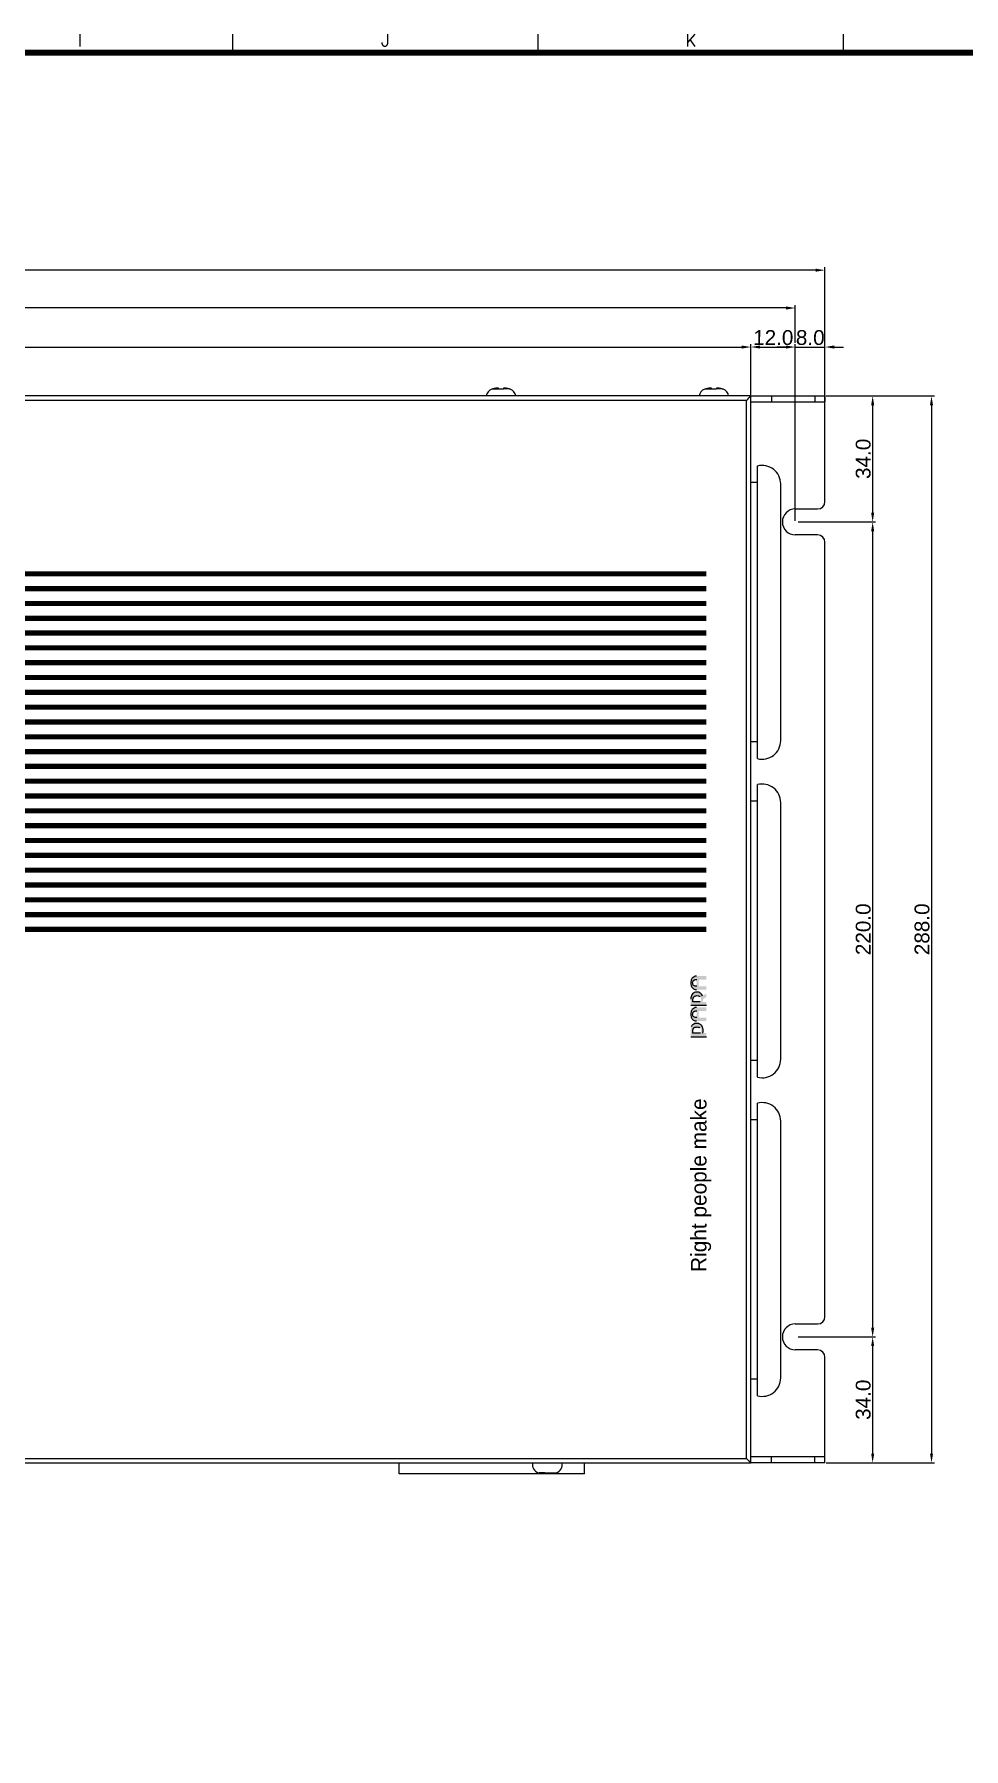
# Model space of a CAD drawing. Header units: millimetres. Extents: x 7299 to 8631, y -553 to 367.
# Drawn here: x 7995.4 to 8246.5, y -97.2 to 365.6 of the extents above; entities that cross this region are included whole.
import ezdxf
from ezdxf.enums import TextEntityAlignment as Align

# ---------------------------------------------------------------- set-up
doc = ezdxf.new("R2010")
doc.units = ezdxf.units.MM
doc.header["$PDMODE"] = 3
doc.header["$PDSIZE"] = 1
doc.layers.get('0').update_dxf_attribs({"linetype": 'CONTINUOUS'})
doc.layers.get('Defpoints').update_dxf_attribs({"linetype": 'CONTINUOUS'})
doc.layers.add('Dim', color=1, linetype='CONTINUOUS')
doc.styles.add('OMI-1', font='arial.ttf', dxfattribs={"oblique": 1})
doc.styles.add('RIGHT', font='MAGNETOB.TTF', dxfattribs={"height": 1.8234})
doc.styles.add('SIM', font='simplex')
doc.dimstyles.new('1', dxfattribs={"dimtxt": 4, "dimasz": 2.5, "dimexe": 0.8, "dimexo": 0.3, "dimgap": 0.5, "dimtad": 1, "dimtoh": 1, "dimdec": 1, "dimzin": 0, "dimdsep": 46, "dimtxsty": 'OMI-1', "dimcen": 0, "dimclrd": 256, "dimclre": 256, "dimclrt": 256, "dimadec": 0, "dimazin": 0, "dimtfac": 0.8, "dimtdec": 1, "dimtix": 1, "dimtmove": 0, "dimatfit": 3, "dimfxl": 1, "dimtolj": 1, "dimtzin": 0, "dimarcsym": 0})

# ---------------------------------------------------------------- blocks, each defined once
blk = doc.blocks.new('*D6151')
at = {"layer": 'Defpoints', "color": 0}
for p in [(7709.01, 301.96), (7709.01, 268), (8209.01, 267.6)]:
    blk.add_point(p, dxfattribs=at)
at = {"layer": 'Dim', "lineweight": -2}
for p, q in [((7709.01, 268.3), (7709.01, 302.76)), ((8206.51, 301.96), (7711.51, 301.96)), ((8209.01, 267.9), (8209.01, 302.76))]:
    blk.add_line(p, q, dxfattribs=at)
at = {"layer": 'Dim'}
for points in [[(7711.51, 302.37), (7711.51, 301.54), (7709.01, 301.96)], [(8206.51, 301.54), (8206.51, 302.37), (8209.01, 301.96)]]:
    blk.add_solid(points, dxfattribs=at)
at = {"layer": 'Dim', "insert": (7959.01, 304.5), "char_height": 4, "attachment_point": 5, "style": 'OMI-1'}
blk.add_mtext('\\A1;500.0', dxfattribs=at)
blk = doc.blocks.new('*D6152')
at = {"layer": 'Defpoints', "color": 0}
for p in [(8209.51, 268), (8209.01, -20), (8237.8, -20)]:
    blk.add_point(p, dxfattribs=at)
at = {"layer": 'Dim', "lineweight": -2}
for p, q in [((8209.81, 268), (8238.6, 268)), ((8237.8, 265.5), (8237.8, -17.5)), ((8209.31, -20), (8238.6, -20))]:
    blk.add_line(p, q, dxfattribs=at)
at = {"layer": 'Dim'}
for points in [[(8238.21, 265.5), (8237.38, 265.5), (8237.8, 268)], [(8237.38, -17.5), (8238.21, -17.5), (8237.8, -20)]]:
    blk.add_solid(points, dxfattribs=at)
at = {"layer": 'Dim', "insert": (8235.25, 124), "char_height": 4, "attachment_point": 5, "rotation": 90, "style": 'OMI-1'}
blk.add_mtext('\\A1;288.0', dxfattribs=at)
blk = doc.blocks.new('*D6153')
at = {"layer": 'Defpoints', "color": 0}
for p in [(8209.01, 268), (8201.51, 234), (8221.9, 234)]:
    blk.add_point(p, dxfattribs=at)
at = {"layer": 'Dim', "lineweight": -2}
for p, q in [((8209.31, 268), (8222.7, 268)), ((8221.9, 265.5), (8221.9, 236.5)), ((8201.81, 234), (8222.7, 234))]:
    blk.add_line(p, q, dxfattribs=at)
at = {"layer": 'Dim'}
for points in [[(8222.32, 265.5), (8221.49, 265.5), (8221.9, 268)], [(8221.49, 236.5), (8222.32, 236.5), (8221.9, 234)]]:
    blk.add_solid(points, dxfattribs=at)
at = {"layer": 'Dim', "insert": (8219.36, 251), "char_height": 4, "attachment_point": 5, "rotation": 90, "style": 'OMI-1'}
blk.add_mtext('\\A1;34.0', dxfattribs=at)
blk = doc.blocks.new('*D6154')
at = {"layer": 'Defpoints', "color": 0}
for p in [(8201.51, 234), (8201.51, 14), (8221.9, 14)]:
    blk.add_point(p, dxfattribs=at)
at = {"layer": 'Dim', "lineweight": -2}
for p, q in [((8201.81, 234), (8222.7, 234)), ((8221.9, 231.5), (8221.9, 16.5)), ((8201.81, 14), (8222.7, 14))]:
    blk.add_line(p, q, dxfattribs=at)
at = {"layer": 'Dim'}
for points in [[(8222.32, 231.5), (8221.49, 231.5), (8221.9, 234)], [(8221.49, 16.5), (8222.32, 16.5), (8221.9, 14)]]:
    blk.add_solid(points, dxfattribs=at)
at = {"layer": 'Dim', "insert": (8219.36, 124), "char_height": 4, "attachment_point": 5, "rotation": 90, "style": 'OMI-1'}
blk.add_mtext('\\A1;220.0', dxfattribs=at)
blk = doc.blocks.new('*D6155')
at = {"layer": 'Defpoints', "color": 0}
for p in [(8201.51, 14), (8209.01, -20), (8221.9, -20)]:
    blk.add_point(p, dxfattribs=at)
at = {"layer": 'Dim', "lineweight": -2}
for p, q in [((8201.81, 14), (8222.7, 14)), ((8221.9, 11.5), (8221.9, -17.5)), ((8209.31, -20), (8222.7, -20))]:
    blk.add_line(p, q, dxfattribs=at)
at = {"layer": 'Dim'}
for points in [[(8222.32, 11.5), (8221.49, 11.5), (8221.9, 14)], [(8221.49, -17.5), (8222.32, -17.5), (8221.9, -20)]]:
    blk.add_solid(points, dxfattribs=at)
at = {"layer": 'Dim', "insert": (8219.36, -3), "char_height": 4, "attachment_point": 5, "rotation": 90, "style": 'OMI-1'}
blk.add_mtext('\\A1;34.0', dxfattribs=at)
blk = doc.blocks.new('*D6158')
at = {"layer": 'Defpoints', "color": 0}
for p in [(8189.01, 281.21), (7739.01, 268), (8189.01, 268)]:
    blk.add_point(p, dxfattribs=at)
at = {"layer": 'Dim', "lineweight": -2}
for p, q in [((7739.01, 268.3), (7739.01, 282.01)), ((7741.51, 281.21), (8186.51, 281.21)), ((8189.01, 268.3), (8189.01, 282.01))]:
    blk.add_line(p, q, dxfattribs=at)
at = {"layer": 'Dim'}
for points in [[(7741.51, 281.63), (7741.51, 280.79), (7739.01, 281.21)], [(8186.51, 280.79), (8186.51, 281.63), (8189.01, 281.21)]]:
    blk.add_solid(points, dxfattribs=at)
at = {"layer": 'Dim', "insert": (7964.01, 283.75), "char_height": 4, "attachment_point": 5, "style": 'OMI-1'}
blk.add_mtext('\\A1;450.0', dxfattribs=at)
blk = doc.blocks.new('*D6159')
at = {"layer": 'Defpoints', "color": 0}
for p in [(8201.01, 281.21), (8189.01, 268), (8201.01, 234)]:
    blk.add_point(p, dxfattribs=at)
at = {"layer": 'Dim', "lineweight": -2}
for p, q in [((8189.01, 268.3), (8189.01, 282.01)), ((8191.51, 281.21), (8198.51, 281.21)), ((8201.01, 234.3), (8201.01, 282.01))]:
    blk.add_line(p, q, dxfattribs=at)
at = {"layer": 'Dim'}
for points in [[(8191.51, 281.63), (8191.51, 280.79), (8189.01, 281.21)], [(8198.51, 280.79), (8198.51, 281.63), (8201.01, 281.21)]]:
    blk.add_solid(points, dxfattribs=at)
at = {"layer": 'Dim', "insert": (8195.01, 283.75), "char_height": 4, "attachment_point": 5, "style": 'OMI-1'}
blk.add_mtext('\\A1;12.0', dxfattribs=at)
blk = doc.blocks.new('*D6160')
at = {"layer": 'Defpoints', "color": 0}
for p in [(8209.01, 281.21), (8209.01, 268), (8201.01, 234)]:
    blk.add_point(p, dxfattribs=at)
at = {"layer": 'Dim', "lineweight": -2}
for p, q in [((8198.51, 281.21), (8196.01, 281.21)), ((8201.01, 234.3), (8201.01, 282.01)), ((8201.01, 281.21), (8209.01, 281.21)), ((8209.01, 268.3), (8209.01, 282.01)), ((8211.51, 281.21), (8214.01, 281.21))]:
    blk.add_line(p, q, dxfattribs=at)
at = {"layer": 'Dim'}
for points in [[(8198.51, 280.79), (8198.51, 281.63), (8201.01, 281.21)], [(8211.51, 281.63), (8211.51, 280.79), (8209.01, 281.21)]]:
    blk.add_solid(points, dxfattribs=at)
at = {"layer": 'Dim', "insert": (8205.01, 283.75), "char_height": 4, "attachment_point": 5, "style": 'OMI-1'}
blk.add_mtext('\\A1;8.0', dxfattribs=at)
blk = doc.blocks.new('*D6161')
at = {"layer": 'Defpoints', "color": 0}
for p in [(7719.01, 291.75), (7719.01, 282.01), (8201.01, 282.01)]:
    blk.add_point(p, dxfattribs=at)
at = {"layer": 'Dim', "lineweight": -2}
for p, q in [((7719.01, 282.31), (7719.01, 292.55)), ((8198.51, 291.75), (7721.51, 291.75)), ((8201.01, 282.31), (8201.01, 292.55))]:
    blk.add_line(p, q, dxfattribs=at)
at = {"layer": 'Dim'}
for points in [[(7721.51, 292.17), (7721.51, 291.34), (7719.01, 291.75)], [(8198.51, 291.34), (8198.51, 292.17), (8201.01, 291.75)]]:
    blk.add_solid(points, dxfattribs=at)
at = {"layer": 'Dim', "insert": (7960.26, 294.3), "char_height": 4, "attachment_point": 5, "style": 'OMI-1'}
blk.add_mtext('\\A1;482.0', dxfattribs=at)
blk = doc.blocks.new('*U6134')
at = {"const_width": 1.4}
blk.add_lwpolyline([(0, 144.9), (0, -144.9)], dxfattribs=at)

msp = doc.modelspace()

# ---------------------------------------------------------------- hatches: boundary and pattern name
h = msp.add_hatch(color=256)
h.dxf.hatch_style = 1
edge = h.paths.add_edge_path()
edge.add_line((8172.77, 96.75), (8172.77, 95.04))
edge.add_line((8172.77, 95.04), (8177.01, 95.04))
edge.add_line((8177.01, 95.04), (8177.01, 96.03))
edge.add_line((8177.01, 96.03), (8175.98, 96.03))
edge.add_spline(control_points=[(8175.98, 96.03), (8176.02, 96.14), (8176.09, 96.36), (8176.1, 96.7), (8176.09, 97.04), (8176.01, 97.5), (8175.83, 97.93), (8175.52, 98.27), (8175.23, 98.45), (8174.9, 98.57), (8174.45, 98.66), (8173.87, 98.61), (8173.34, 98.35), (8173.03, 98.01), (8172.93, 97.8), (8172.89, 97.69)], knot_values=[0, 0, 0, 0, 0.062535, 0.125054, 0.187596, 0.250122, 0.374685, 0.437246, 0.499851, 0.56254, 0.625224, 0.7499, 0.874547, 0.93728, 1, 1, 1, 1], degree=3, periodic=0)
edge.add_line((8172.88, 97.69), (8172.84, 97.53))
edge.add_spline(control_points=[(8172.84, 97.53), (8172.77, 97.28), (8172.77, 97.01), (8172.77, 96.75)], knot_values=[0, 0, 0, 0, 1, 1, 1, 1], degree=3, periodic=0)
edge = h.paths.add_edge_path()
edge.add_line((8177.01, 100.19), (8174.91, 100.19))
edge.add_line((8174.91, 100.19), (8174.91, 102.02))
edge.add_line((8174.91, 102.02), (8177.01, 102.02))
edge.add_line((8177.01, 102.02), (8177.01, 102.94))
edge.add_line((8177.01, 102.94), (8174.3, 102.94))
edge.add_spline(control_points=[(8174.3, 102.94), (8174.08, 102.94), (8173.63, 102.82), (8173.19, 102.45), (8172.94, 102.08), (8172.79, 101.65), (8172.77, 101.31), (8172.77, 101.09)], knot_values=[0, 0, 0, 0, 0.249122, 0.498686, 0.624123, 0.749569, 1, 1, 1, 1], degree=3, periodic=0)
edge.add_spline(control_points=[(8172.77, 101.09), (8172.77, 100.87), (8172.79, 100.53), (8172.95, 100.12), (8173.14, 99.84), (8173.37, 99.61), (8173.74, 99.36), (8174.08, 99.28), (8174.3, 99.28)], knot_values=[0, 0, 0, 0, 0.250068, 0.375353, 0.500628, 0.625908, 0.751187, 1, 1, 1, 1], degree=3, periodic=0)
edge.add_line((8174.3, 99.28), (8177.01, 99.28))
edge.add_line((8177.01, 99.28), (8177.01, 100.19))
edge = h.paths.add_edge_path()
edge.add_line((8177.01, 104.43), (8175.94, 104.43))
edge.add_spline(control_points=[(8175.94, 104.43), (8175.98, 104.53), (8176, 104.63), (8176.02, 104.74)], knot_values=[0, 0, 0, 0, 1, 1, 1, 1], degree=3, periodic=0)
edge.add_spline(control_points=[(8176.02, 104.74), (8176.04, 104.86), (8176.05, 104.98), (8176.07, 105.11)], knot_values=[0, 0, 0, 0, 1, 1, 1, 1], degree=3, periodic=0)
edge.add_spline(control_points=[(8176.07, 105.11), (8176.12, 105.18), (8176.27, 105.31), (8176.57, 105.52), (8176.83, 105.63), (8177.01, 105.69)], knot_values=[0, 0, 0, 0, 0.250155, 0.500143, 1, 1, 1, 1], degree=3, periodic=0)
edge.add_line((8177.01, 105.69), (8177.01, 106.58))
edge.add_spline(control_points=[(8177.01, 106.58), (8176.91, 106.55), (8176.72, 106.5), (8176.43, 106.4), (8176.17, 106.24), (8176.03, 106.09), (8175.96, 106.01)], knot_values=[0, 0, 0, 0, 0.249696, 0.500518, 0.749574, 1, 1, 1, 1], degree=3, periodic=0)
edge.add_spline(control_points=[(8175.96, 106.01), (8175.88, 106.2), (8175.74, 106.46), (8175.46, 106.75), (8175.12, 106.97), (8174.63, 107.11), (8174.03, 107.05), (8173.47, 106.82), (8173.04, 106.38), (8172.82, 105.81), (8172.77, 105.41), (8172.77, 105.21)], knot_values=[0, 0, 0, 0, 0.12507, 0.187732, 0.250413, 0.375201, 0.500167, 0.625127, 0.749834, 0.874853, 1, 1, 1, 1], degree=3, periodic=0)
edge.add_line((8172.77, 105.21), (8172.77, 103.51))
edge.add_line((8172.77, 103.51), (8177.01, 103.51))
edge.add_line((8177.01, 103.51), (8177.01, 104.43))
edge = h.paths.add_edge_path()
edge.add_line((8177.01, 111.4), (8174.3, 111.4))
edge.add_spline(control_points=[(8174.3, 111.4), (8174.08, 111.4), (8173.63, 111.29), (8173.19, 110.92), (8172.94, 110.54), (8172.79, 110.12), (8172.77, 109.78), (8172.77, 109.56)], knot_values=[0, 0, 0, 0, 0.249122, 0.498686, 0.624123, 0.749569, 1, 1, 1, 1], degree=3, periodic=0)
edge.add_spline(control_points=[(8172.77, 109.56), (8172.77, 109.34), (8172.79, 109), (8172.95, 108.58), (8173.14, 108.31), (8173.37, 108.07), (8173.74, 107.82), (8174.08, 107.74), (8174.3, 107.74)], knot_values=[0, 0, 0, 0, 0.250068, 0.375353, 0.500628, 0.625908, 0.751187, 1, 1, 1, 1], degree=3, periodic=0)
edge.add_line((8174.3, 107.74), (8177.01, 107.74))
edge.add_line((8177.01, 107.74), (8177.01, 108.66))
edge.add_line((8177.01, 108.66), (8174.91, 108.66))
edge.add_line((8174.91, 108.66), (8174.91, 110.48))
edge.add_line((8174.91, 110.48), (8177.01, 110.48))
edge.add_line((8177.01, 110.48), (8177.01, 111.4))
edge = h.paths.add_edge_path(flags=16)
edge.add_line((8175.35, 96.03), (8173.33, 96.03))
edge.add_line((8173.33, 96.03), (8173.33, 96.72))
edge.add_spline(control_points=[(8173.33, 96.72), (8173.33, 96.82), (8173.36, 97.03), (8173.46, 97.28), (8173.6, 97.44), (8173.78, 97.56), (8174.03, 97.63), (8174.35, 97.66), (8174.67, 97.66), (8174.98, 97.61), (8175.17, 97.51), (8175.25, 97.44)], knot_values=[0, 0, 0, 0, 0.125005, 0.249795, 0.312414, 0.37503, 0.499952, 0.625106, 0.750322, 0.875384, 1, 1, 1, 1], degree=3, periodic=0)
edge.add_spline(control_points=[(8175.25, 97.44), (8175.3, 97.39), (8175.48, 97.17), (8175.55, 96.88), (8175.55, 96.67)], knot_values=[0, 0, 0, 0, 0.252009, 1, 1, 1, 1], degree=3, periodic=0)
edge.add_spline(control_points=[(8175.55, 96.67), (8175.55, 96.5), (8175.52, 96.26), (8175.39, 96.07), (8175.35, 96.03)], knot_values=[0, 0, 0, 0, 0.748436, 1, 1, 1, 1], degree=3, periodic=0)
edge = h.paths.add_edge_path(flags=16)
edge.add_spline(control_points=[(8174.36, 100.19), (8174.23, 100.19), (8173.96, 100.22), (8173.42, 100.38), (8173.22, 100.99), (8173.3, 101.44), (8173.43, 101.69), (8173.57, 101.83), (8173.76, 101.92), (8174.02, 101.99), (8174.23, 102.02), (8174.36, 102.02)], knot_values=[0, 0, 0, 0, 0.126109, 0.251741, 0.495985, 0.621635, 0.684745, 0.747725, 0.810804, 0.873941, 1, 1, 1, 1], degree=3, periodic=0)
edge.add_line((8174.36, 102.02), (8174.36, 100.19))
edge = h.paths.add_edge_path(flags=16)
edge.add_line((8175.34, 104.43), (8173.3, 104.43))
edge.add_line((8173.3, 104.43), (8173.3, 105.18))
edge.add_spline(control_points=[(8173.3, 105.18), (8173.3, 105.39), (8173.46, 105.7), (8173.79, 105.96), (8174.18, 106.13), (8174.62, 106.13), (8175.03, 106.04), (8175.22, 105.94), (8175.29, 105.86)], knot_values=[0, 0, 0, 0, 0.247311, 0.373126, 0.49884, 0.7492, 0.875033, 1, 1, 1, 1], degree=3, periodic=0)
edge.add_spline(control_points=[(8175.29, 105.86), (8175.46, 105.67), (8175.61, 105.27), (8175.53, 104.77), (8175.43, 104.52), (8175.34, 104.43)], knot_values=[0, 0, 0, 0, 0.496741, 0.749106, 1, 1, 1, 1], degree=3, periodic=0)
edge = h.paths.add_edge_path(flags=16)
edge.add_spline(control_points=[(8174.38, 108.66), (8174.24, 108.65), (8173.97, 108.69), (8173.56, 108.8), (8173.31, 109.16), (8173.25, 109.5), (8173.28, 109.77), (8173.33, 109.97), (8173.43, 110.16), (8173.58, 110.3), (8173.77, 110.39), (8174.04, 110.46), (8174.24, 110.49), (8174.38, 110.48)], knot_values=[0, 0, 0, 0, 0.125238, 0.250018, 0.373965, 0.498758, 0.561449, 0.624127, 0.686803, 0.749398, 0.812094, 0.874803, 1, 1, 1, 1], degree=3, periodic=0)
edge.add_line((8174.38, 110.48), (8174.38, 108.66))

# ---------------------------------------------------------------- linework, layer by layer
for p, q in [((8049.01, 360.69), (8049.01, 365.64)), ((8131.51, 360.69), (8131.51, 365.64)), ((8214.01, 360.69), (8214.01, 365.64))]:
    msp.add_line(p, q)
at = {"color": 7, "linetype": 'Continuous'}
for p, q in [((8119.12, 269.85), (8119.04, 269.85)), ((8119.29, 269.9), (8120.87, 269.9)), ((8120.87, 269.85), (8120.84, 270.06)), ((8122.15, 269.85), (8120.87, 269.85)), ((8122.18, 270.06), (8122.15, 269.85)), ((8123.73, 269.9), (8122.15, 269.9)), ((8123.98, 269.85), (8123.9, 269.85)), ((8176.62, 269.85), (8176.54, 269.85)), ((8176.79, 269.9), (8178.37, 269.9)), ((8178.37, 269.85), (8178.34, 270.06)), ((8179.65, 269.85), (8178.37, 269.85)), ((8179.68, 270.06), (8179.65, 269.85)), ((8181.23, 269.9), (8179.65, 269.9)), ((8181.48, 269.85), (8181.4, 269.85)), ((8189.01, 268), (7739.01, 268)), ((8187.81, 266.8), (7740.21, 266.8)), ((8187.81, -18.8), (8187.81, 266.8)), ((8189.01, 268), (8209.01, 268)), ((8189.01, -20), (8189.01, 268)), ((8189.01, 266.4), (8209.01, 266.4)), ((8194.54, 268), (8194.54, 266.4)), ((8206.25, 268), (8206.25, 266.4)), ((8209.01, 268), (8209.01, 266.4)), ((8209.01, 239.5), (8209.01, 268)), ((8190.81, 170.1), (8190.81, 249.1)), ((8190.81, 244.6), (8189.01, 244.6)), ((8197.06, 174.94), (8197.06, 244.25)), ((8201.01, 237.5), (8207.01, 237.5)), ((8207.01, 230.5), (8201.01, 230.5)), ((8209.01, 19.5), (8209.01, 228.5)), ((8190.81, 174.6), (8189.01, 174.6)), ((8190.81, 84.1), (8190.81, 163.1)), ((8190.81, 158.6), (8189.01, 158.6)), ((8197.06, 88.94), (8197.06, 158.25)), ((8172.77, 103.51), (8177.01, 103.51)), ((8173.3, 104.43), (8173.3, 105.18)), ((8175.34, 104.43), (8173.3, 104.43)), ((8172.77, 95.04), (8177.01, 95.04)), ((8173.33, 96.03), (8173.33, 96.72)), ((8175.35, 96.03), (8173.33, 96.03)), ((8190.81, 88.6), (8189.01, 88.6)), ((8190.81, -1.9), (8190.81, 77.1)), ((8190.81, 72.6), (8189.01, 72.6)), ((8197.06, 2.94), (8197.06, 72.25)), ((8201.01, 17.5), (8207.01, 17.5)), ((8207.01, 10.5), (8201.01, 10.5)), ((8209.01, -20), (8209.01, 8.5)), ((8190.81, 2.6), (8189.01, 2.6)), ((8209.01, -18.4), (8189.01, -18.4)), ((8194.54, -20), (8194.54, -18.4)), ((8206.25, -20), (8206.25, -18.4)), ((7739.01, -20), (8189.01, -20)), ((7740.21, -18.8), (8187.81, -18.8)), ((8094.01, -22.95), (8094.01, -20)), ((8144.01, -22.95), (8094.01, -22.95)), ((8131.54, -22.66), (8131.62, -22.66)), ((8133.37, -22.71), (8131.79, -22.71)), ((8133.34, -22.87), (8133.37, -22.66)), ((8133.37, -22.66), (8134.65, -22.66)), ((8134.65, -22.66), (8134.68, -22.87)), ((8134.65, -22.71), (8136.23, -22.71)), ((8136.4, -22.66), (8136.48, -22.66)), ((8144.01, -22.95), (8144.01, -20)), ((8209.01, -20), (8189.01, -20))]:
    msp.add_line(p, q, dxfattribs=at)
at = {"const_width": 1.65}
msp.add_lwpolyline([(8626.51, 360.69), (7306.51, 360.69), (7306.51, -546.81), (8626.51, -546.81)], close=True, dxfattribs=at)
for points in [[(7751.01, 220, 1.4, 1.4, 0), (8177.01, 220, 1.4, 1.4, 0)], [(7751.01, 216, 1.4, 1.4, 0), (8177.01, 216, 1.4, 1.4, 0)], [(7751.01, 212, 1.4, 1.4, 0), (8177.01, 212, 1.4, 1.4, 0)], [(7751.01, 208, 1.4, 1.4, 0), (8177.01, 208, 1.4, 1.4, 0)], [(7751.01, 204, 1.4, 1.4, 0), (8177.01, 204, 1.4, 1.4, 0)], [(7751.01, 200, 1.4, 1.4, 0), (8177.01, 200, 1.4, 1.4, 0)], [(7751.01, 196, 1.4, 1.4, 0), (8177.01, 196, 1.4, 1.4, 0)], [(7751.01, 192, 1.4, 1.4, 0), (8177.01, 192, 1.4, 1.4, 0)], [(7751.01, 188, 1.4, 1.4, 0), (8177.01, 188, 1.4, 1.4, 0)], [(7968.51, 184, 1.4, 1.4, 0), (8177.01, 184, 1.4, 1.4, 0)], [(7968.51, 180, 1.4, 1.4, 0), (8177.01, 180, 1.4, 1.4, 0)], [(7968.51, 176, 1.4, 1.4, 0), (8177.01, 176, 1.4, 1.4, 0)], [(7968.51, 168, 1.4, 1.4, 0), (8177.01, 168, 1.4, 1.4, 0)], [(7968.51, 164, 1.4, 1.4, 0), (8177.01, 164, 1.4, 1.4, 0)], [(7968.51, 160, 1.4, 1.4, 0), (8177.01, 160, 1.4, 1.4, 0)], [(7751.01, 156, 1.4, 1.4, 0), (8177.01, 156, 1.4, 1.4, 0)], [(7751.01, 152, 1.4, 1.4, 0), (8177.01, 152, 1.4, 1.4, 0)], [(7751.01, 148, 1.4, 1.4, 0), (8177.01, 148, 1.4, 1.4, 0)], [(7751.01, 144, 1.4, 1.4, 0), (8177.01, 144, 1.4, 1.4, 0)], [(7751.01, 140, 1.4, 1.4, 0), (8177.01, 140, 1.4, 1.4, 0)], [(7751.01, 136, 1.4, 1.4, 0), (8177.01, 136, 1.4, 1.4, 0)], [(7751.01, 132, 1.4, 1.4, 0), (8177.01, 132, 1.4, 1.4, 0)], [(7751.01, 128, 1.4, 1.4, 0), (8177.01, 128, 1.4, 1.4, 0)], [(7751.01, 124, 1.4, 1.4, 0), (8177.01, 124, 1.4, 1.4, 0)]]:
    msp.add_lwpolyline(points, format="xyseb")
at = {"const_width": 1.4}
msp.add_lwpolyline([(7968.51, 172), (8177.01, 172)], dxfattribs=at)
at = {"color": 7, "linetype": 'Continuous'}
for centre, radius, start, end in [((8119.76, 267.72), 2.25, 108.7411, 172.9741), ((8119.87, 267.54), 2.43, 103.8468, 107.8903), ((8121.51, 260.9), 9.27, 103.3447, 103.85), ((8121.51, 260.89), 9.28, 99.5016, 103.3438), ((8121.51, 260.88), 9.29, 98.7537, 99.5014), ((8120.84, 265.22), 4.9, 98.172, 98.7542), ((8122.18, 265.22), 4.9, 81.2458, 81.828), ((8121.51, 260.88), 9.29, 80.4986, 81.2463), ((8121.51, 260.89), 9.28, 76.6562, 80.4984), ((8121.51, 260.9), 9.27, 76.15, 76.6553), ((8123.15, 267.54), 2.43, 72.1097, 76.1532), ((8123.26, 267.72), 2.25, 7.0259, 71.2589), ((8177.26, 267.72), 2.25, 108.7411, 172.9741), ((8177.37, 267.54), 2.43, 103.8468, 107.8903), ((8179.01, 260.9), 9.27, 103.3447, 103.85), ((8179.01, 260.89), 9.28, 99.5016, 103.3438), ((8179.01, 260.88), 9.29, 98.7537, 99.5014), ((8178.34, 265.22), 4.9, 98.172, 98.7542), ((8179.68, 265.22), 4.9, 81.2458, 81.828), ((8179.01, 260.88), 9.29, 80.4986, 81.2463), ((8179.01, 260.89), 9.28, 76.6562, 80.4984), ((8179.01, 260.9), 9.27, 76.15, 76.6553), ((8180.65, 267.54), 2.43, 72.1097, 76.1532), ((8180.76, 267.72), 2.25, 7.0259, 71.2589), ((8192.06, 244.25), 5, 0, 104.4775), ((8201.01, 234), 3.5, 90, 270), ((8207.01, 239.5), 2, 270, 0), ((8207.01, 228.5), 2, 0, 90), ((8192.06, 174.94), 5, 255.5225, 0), ((8192.06, 158.25), 5, 0, 104.4775), ((8192.06, 88.94), 5, 255.5225, 0), ((8192.06, 72.25), 5, 0, 104.4775), ((8207.01, 19.5), 2, 270, 0), ((8201.01, 14), 3.5, 90, 270), ((8207.01, 8.5), 2, 0, 90), ((8192.06, 2.94), 5, 255.5225, 0), ((8132.26, -20.53), 2.25, 166.5271, 251.2589), ((8132.37, -20.35), 2.43, 252.1097, 256.1532), ((8134.01, -13.71), 9.27, 256.15, 256.6553), ((8134.01, -13.7), 9.28, 256.6562, 260.4984), ((8134.01, -13.69), 9.29, 260.4986, 261.2463), ((8133.34, -18.03), 4.9, 261.2458, 261.828), ((8134.68, -18.03), 4.9, 278.172, 278.7542), ((8134.01, -13.69), 9.29, 278.7537, 279.5014), ((8134.01, -13.7), 9.28, 279.5016, 283.3438), ((8134.01, -13.71), 9.27, 283.3447, 283.85), ((8135.65, -20.35), 2.43, 283.8468, 287.8903), ((8135.76, -20.53), 2.25, 288.7411, 13.4729)]:
    msp.add_arc(centre, radius, start, end, dxfattribs=at)
for points, knots in [([(8120.84, 270.06), (8120.84, 270.07), (8120.82, 270.08), (8120.8, 270.09), (8120.77, 270.1), (8120.71, 270.11), (8120.62, 270.11), (8120.52, 270.11), (8120.36, 270.1), (8120.23, 270.08), (8120.14, 270.07)], [0, 0, 0, 0, 0.035274, 0.062087, 0.096321, 0.187664, 0.308383, 0.455122, 0.62315, 1, 1, 1, 1]), ([(8122.87, 270.07), (8122.79, 270.08), (8122.66, 270.1), (8122.5, 270.11), (8122.39, 270.11), (8122.31, 270.11), (8122.25, 270.1), (8122.22, 270.09), (8122.2, 270.08), (8122.18, 270.07), (8122.18, 270.06)], [0, 0, 0, 0, 0.376854, 0.544884, 0.691625, 0.812344, 0.903683, 0.937915, 0.964727, 1, 1, 1, 1]), ([(8178.34, 270.06), (8178.34, 270.07), (8178.32, 270.08), (8178.3, 270.09), (8178.27, 270.1), (8178.21, 270.11), (8178.12, 270.11), (8178.02, 270.11), (8177.86, 270.1), (8177.73, 270.08), (8177.64, 270.07)], [0, 0, 0, 0, 0.035274, 0.062087, 0.096321, 0.187664, 0.308383, 0.455122, 0.62315, 1, 1, 1, 1]), ([(8180.37, 270.07), (8180.29, 270.08), (8180.16, 270.1), (8180, 270.11), (8179.89, 270.11), (8179.81, 270.11), (8179.75, 270.1), (8179.72, 270.09), (8179.7, 270.08), (8179.68, 270.07), (8179.68, 270.06)], [0, 0, 0, 0, 0.376854, 0.544884, 0.691625, 0.812344, 0.903683, 0.937915, 0.964727, 1, 1, 1, 1]), ([(8189.01, 268), (8189.01, 267.98), (8188.94, 267.95), (8188.88, 267.85), (8188.74, 267.72), (8188.52, 267.5), (8188.2, 267.19), (8187.94, 266.93), (8187.81, 266.8)], [0, 0, 0, 0, 0.028298, 0.105377, 0.218598, 0.354885, 0.666232, 1, 1, 1, 1]), ([(8174.3, 111.4), (8174.08, 111.4), (8173.63, 111.29), (8173.19, 110.92), (8172.94, 110.54), (8172.79, 110.12), (8172.77, 109.78), (8172.77, 109.56)], [0, 0, 0, 0, 0.249122, 0.498686, 0.624123, 0.749569, 1, 1, 1, 1]), ([(8172.77, 109.56), (8172.77, 109.34), (8172.79, 109), (8172.95, 108.58), (8173.14, 108.31), (8173.37, 108.07), (8173.74, 107.82), (8174.08, 107.74), (8174.3, 107.74)], [0, 0, 0, 0, 0.250068, 0.375353, 0.500628, 0.625908, 0.751187, 1, 1, 1, 1]), ([(8175.96, 106.01), (8175.88, 106.2), (8175.74, 106.46), (8175.46, 106.75), (8175.12, 106.97), (8174.63, 107.11), (8174.03, 107.05), (8173.47, 106.82), (8173.04, 106.38), (8172.82, 105.81), (8172.77, 105.41), (8172.77, 105.21)], [0, 0, 0, 0, 0.12507, 0.187732, 0.250413, 0.375201, 0.500167, 0.625127, 0.749834, 0.874853, 1, 1, 1, 1]), ([(8174.38, 108.66), (8174.24, 108.65), (8173.97, 108.69), (8173.56, 108.8), (8173.31, 109.16), (8173.25, 109.5), (8173.28, 109.77), (8173.33, 109.97), (8173.43, 110.16), (8173.58, 110.3), (8173.77, 110.39), (8174.04, 110.46), (8174.24, 110.49), (8174.38, 110.48)], [0, 0, 0, 0, 0.125238, 0.250018, 0.373965, 0.498758, 0.561449, 0.624127, 0.686803, 0.749398, 0.812094, 0.874803, 1, 1, 1, 1]), ([(8174.3, 102.94), (8174.08, 102.94), (8173.63, 102.82), (8173.19, 102.45), (8172.94, 102.08), (8172.79, 101.65), (8172.77, 101.31), (8172.77, 101.09)], [0, 0, 0, 0, 0.249122, 0.498686, 0.624123, 0.749569, 1, 1, 1, 1]), ([(8174.36, 100.19), (8174.23, 100.19), (8173.96, 100.22), (8173.42, 100.38), (8173.22, 100.99), (8173.3, 101.44), (8173.43, 101.69), (8173.57, 101.83), (8173.76, 101.92), (8174.02, 101.99), (8174.23, 102.02), (8174.36, 102.02)], [0, 0, 0, 0, 0.126109, 0.251741, 0.495985, 0.621635, 0.684745, 0.747725, 0.810804, 0.873941, 1, 1, 1, 1]), ([(8173.3, 105.18), (8173.3, 105.39), (8173.46, 105.7), (8173.79, 105.96), (8174.18, 106.13), (8174.62, 106.13), (8175.03, 106.04), (8175.22, 105.94), (8175.29, 105.86)], [0, 0, 0, 0, 0.247311, 0.373126, 0.49884, 0.7492, 0.875033, 1, 1, 1, 1]), ([(8172.77, 101.09), (8172.77, 100.87), (8172.79, 100.53), (8172.95, 100.12), (8173.14, 99.84), (8173.37, 99.61), (8173.74, 99.36), (8174.08, 99.28), (8174.3, 99.28)], [0, 0, 0, 0, 0.250068, 0.375353, 0.500628, 0.625908, 0.751187, 1, 1, 1, 1]), ([(8175.98, 96.03), (8176.02, 96.14), (8176.09, 96.36), (8176.1, 96.7), (8176.09, 97.04), (8176.01, 97.5), (8175.83, 97.93), (8175.52, 98.27), (8175.23, 98.45), (8174.9, 98.57), (8174.45, 98.66), (8173.87, 98.61), (8173.34, 98.35), (8173.03, 98.01), (8172.93, 97.8), (8172.89, 97.69)], [0, 0, 0, 0, 0.062535, 0.125054, 0.187596, 0.250122, 0.374685, 0.437246, 0.499851, 0.56254, 0.625224, 0.7499, 0.874547, 0.93728, 1, 1, 1, 1]), ([(8173.33, 96.72), (8173.33, 96.82), (8173.36, 97.03), (8173.46, 97.28), (8173.6, 97.44), (8173.78, 97.56), (8174.03, 97.63), (8174.35, 97.66), (8174.67, 97.66), (8174.98, 97.61), (8175.17, 97.51), (8175.25, 97.44)], [0, 0, 0, 0, 0.125005, 0.249795, 0.312414, 0.37503, 0.499952, 0.625106, 0.750322, 0.875384, 1, 1, 1, 1]), ([(8132.64, -22.88), (8132.73, -22.89), (8132.86, -22.91), (8133.02, -22.92), (8133.12, -22.92), (8133.21, -22.91), (8133.27, -22.91), (8133.3, -22.9), (8133.32, -22.89), (8133.34, -22.88), (8133.34, -22.87)], [0, 0, 0, 0, 0.376854, 0.544884, 0.691625, 0.812344, 0.903683, 0.937915, 0.964727, 1, 1, 1, 1]), ([(8134.68, -22.87), (8134.68, -22.88), (8134.7, -22.89), (8134.72, -22.9), (8134.75, -22.91), (8134.81, -22.91), (8134.89, -22.92), (8135, -22.92), (8135.16, -22.91), (8135.29, -22.89), (8135.37, -22.88)], [0, 0, 0, 0, 0.035274, 0.062087, 0.096321, 0.187664, 0.308383, 0.455122, 0.62315, 1, 1, 1, 1]), ([(8187.81, -18.8), (8187.94, -18.94), (8188.2, -19.2), (8188.52, -19.51), (8188.74, -19.73), (8188.88, -19.86), (8188.94, -19.96), (8189.01, -19.99), (8189.01, -20)], [0, 0, 0, 0, 0.333768, 0.645115, 0.781402, 0.894623, 0.971702, 1, 1, 1, 1])]:
    msp.add_open_spline(points, degree=3, knots=knots, dxfattribs=at)

# ---------------------------------------------------------------- block references
at = {"color": 0, "linetype": 'ByBlock', "lineweight": -2, "xscale": -1, "rotation": 89.99999999999987}
msp.add_blockref('*U6134', (7964.01, 188), dxfattribs=at)
at = {"color": 0, "linetype": 'ByBlock', "lineweight": -2, "rotation": 90}
msp.add_blockref('*U6134', (7964.01, 156), dxfattribs=at)

# ---------------------------------------------------------------- texts
at = {"style": 'SIM'}
for s, p in [('I', (8007.76, 362.34)), ('J', (8090.26, 362.34)), ('K', (8172.76, 362.34))]:
    msp.add_text(s, height=3.3, dxfattribs=at).set_placement(p, align=Align.CENTER)
at = {"ltscale": 10, "insert": (8172.81, 31.54), "char_height": 1.8234, "width": 70.4053, "attachment_point": 1, "rotation": 90, "style": 'RIGHT'}
msp.add_mtext('{\\fMagneto|b0|i0|c0|p82;\\H2.30341x;Right people make\\H0.964657x; }', dxfattribs=at)

# ---------------------------------------------------------------- dimensions: what is measured, and where the dimension line sits
at = {"layer": 'Dim'}
dim = msp.add_linear_dim(base=(7709.01, 301.96), p1=(8209.01, 267.6), p2=(7709.01, 268), dimstyle='1', dxfattribs=at)
dim.commit()
dim.dimension.update_dxf_attribs({"geometry": '*D6151', "text_midpoint": (7959.01, 304.5)})
dim = msp.add_linear_dim(base=(7719.01, 291.75), p1=(8201.01, 282.01), p2=(7719.01, 282.01), dimstyle='1', dxfattribs=at)
dim.commit()
dim.dimension.update_dxf_attribs({"geometry": '*D6161', "text_midpoint": (7960.26, 291.75), "dimtype": 160})
for base, p1, p2, picture, middle in [((8189.01, 281.21), (7739.01, 268), (8189.01, 268), '*D6158', (7964.01, 283.75)), ((8201.01, 281.21), (8189.01, 268), (8201.01, 234), '*D6159', (8195.01, 283.75)), ((8209.01, 281.21), (8201.01, 234), (8209.01, 268), '*D6160', (8205.01, 283.75))]:
    dim = msp.add_linear_dim(base=base, p1=p1, p2=p2, dimstyle='1', override={"dimtmove": 1}, dxfattribs=at)
    dim.commit()
    dim.dimension.update_dxf_attribs({"geometry": picture, "text_midpoint": middle})
for base, p1, p2, picture, middle in [((8221.9, 234), (8209.01, 268), (8201.51, 234), '*D6153', (8219.36, 251)), ((8237.8, -20), (8209.51, 268), (8209.01, -20), '*D6152', (8235.25, 124))]:
    dim = msp.add_linear_dim(base=base, p1=p1, p2=p2, angle=90, dimstyle='1', dxfattribs=at)
    dim.commit()
    dim.dimension.update_dxf_attribs({"geometry": picture, "text_midpoint": middle})
for base, p1, p2, picture, middle in [((8221.9, 14), (8201.51, 234), (8201.51, 14), '*D6154', (8219.36, 124)), ((8221.9, -20), (8201.51, 14), (8209.01, -20), '*D6155', (8219.36, -3))]:
    dim = msp.add_linear_dim(base=base, p1=p1, p2=p2, angle=90, dimstyle='1', override={"dimtmove": 1}, dxfattribs=at)
    dim.commit()
    dim.dimension.update_dxf_attribs({"geometry": picture, "text_midpoint": middle})

doc.saveas('drawing.dxf')
